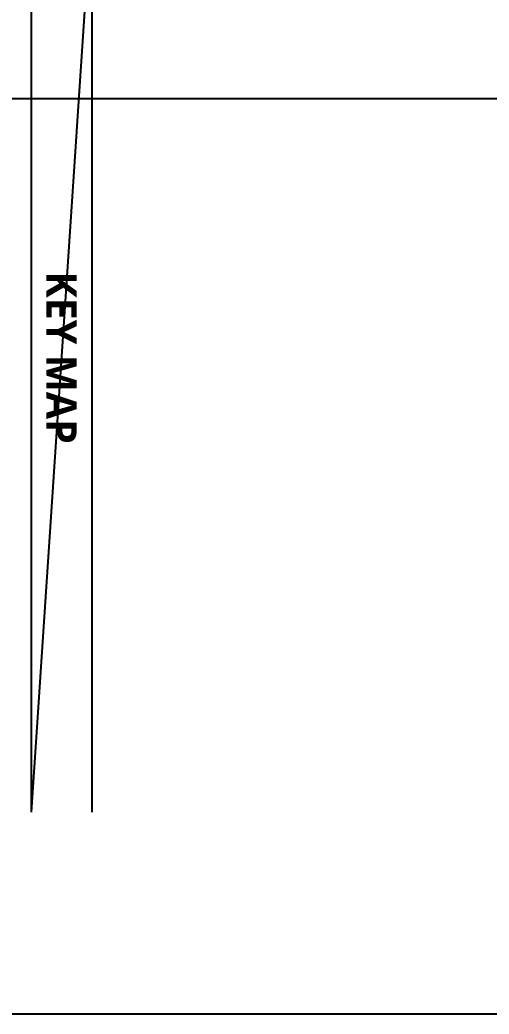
# Model space of a CAD drawing. Header units: millimetres. Extents: x 0 to 356400, y 0 to 68257.
# Drawn here: x 68123 to 71610, y 0 to 7384 of the extents above; entities that cross this region are included whole.
import ezdxf
from ezdxf.enums import TextEntityAlignment as Align

# ---------------------------------------------------------------- set-up
doc = ezdxf.new("R2010")
doc.units = ezdxf.units.MM
doc.header["$LTSCALE"] = 75
doc.layers.add('A-ANNO-TITL', color=7, linetype='Continuous')
doc.layers.add('Defpoint', color=161, linetype='Continuous', plot=False)
doc.layers.add('G(그리드1)', color=185, linetype='Continuous', plot=False)
doc.styles.add('SH_대대리576', font='')
doc.styles.get('SH_대대리576').set_extended_font_data('NanumGothic', bold=True)

msp = doc.modelspace()

# ---------------------------------------------------------------- linework, layer by layer
for p, q in [((68207.6, 8250), (68207.6, 1500)), ((68657.6, 8250), (68657.6, 1500))]:
    msp.add_line(p, q)
at = {"layer": 'Defpoint'}
msp.add_lwpolyline([(89100, 63000), (89100, 0), (44550, 0), (44550, 63000)], close=True, dxfattribs=at)
at = {"layer": 'G(그리드1)'}
msp.add_line((68657.6, 8250), (68207.6, 1500), dxfattribs=at)
for points in [[(80125, 59300), (53525, 59300), (53525, 6800), (80125, 6800)], [(80125, 59300), (56225, 59300), (56225, 6800), (80125, 6800)]]:
    msp.add_lwpolyline(points, close=True, dxfattribs=at)

# ---------------------------------------------------------------- texts
at = {"layer": 'A-ANNO-TITL', "style": 'SH_대대리576'}
msp.add_text('KEY MAP', height=225, rotation=270, dxfattribs=at).set_placement((68432.6, 4875), align=Align.MIDDLE)

doc.saveas('drawing.dxf')
